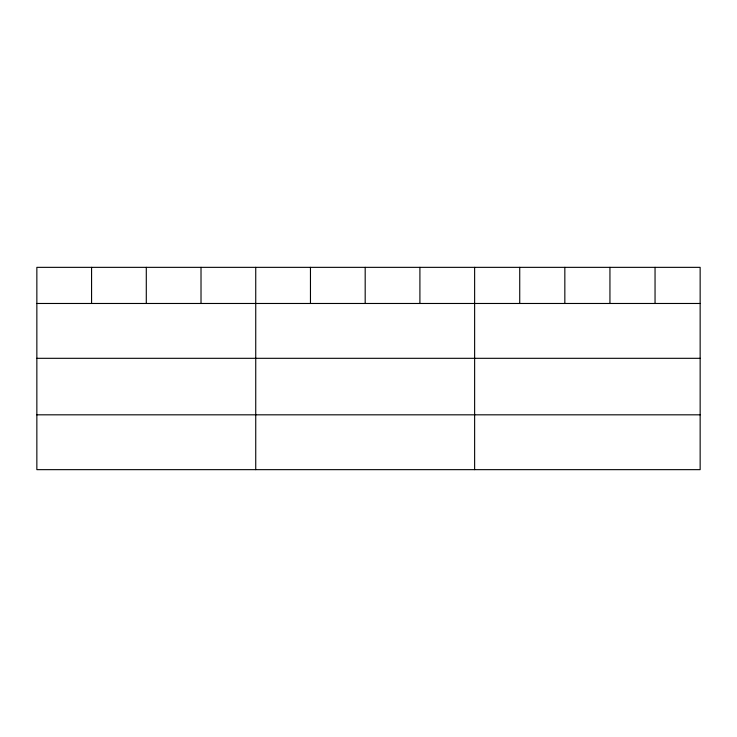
<?xml version="1.0" encoding="UTF-8"?>
<svg xmlns="http://www.w3.org/2000/svg" width="737" height="737" viewBox="0 0 737 737"><rect width="100%" height="100%" fill="white"/><g stroke="black" fill="none" stroke-linecap="round" stroke-linejoin="round"><path stroke-width="1.11" d="M700.15 358.311L700.15 267.347L36.85 267.347L36.85 469.653L700.15 469.653L700.15 358.311L36.85 358.311M36.85 303.478L700.15 303.478M36.85 414.82L700.15 414.82M655.046 267.347L655.046 303.478M609.941 267.347L609.941 303.478M564.837 267.347L564.837 303.478M519.732 267.347L519.732 303.478M474.628 267.347L474.628 469.653M419.906 267.347L419.906 303.478M365.183 267.347L365.183 303.478M310.461 267.347L310.461 303.478M255.739 267.347L255.739 469.653M201.017 267.347L201.017 303.478M146.294 267.347L146.294 303.478M91.572 267.347L91.572 303.478"/></g></svg>
